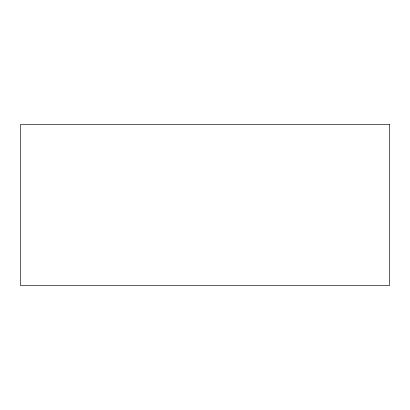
<?xml version="1.0" encoding="UTF-8"?>
<svg xmlns="http://www.w3.org/2000/svg" width="410" height="410" viewBox="0 0 410 410"><rect width="100%" height="100%" fill="white"/><g stroke="black" fill="none" stroke-linecap="round" stroke-linejoin="round"><path stroke-width="0.61" d="M389.5 124.425L20.5 124.425L20.5 285.575L389.5 285.575L389.5 124.425"/></g></svg>
